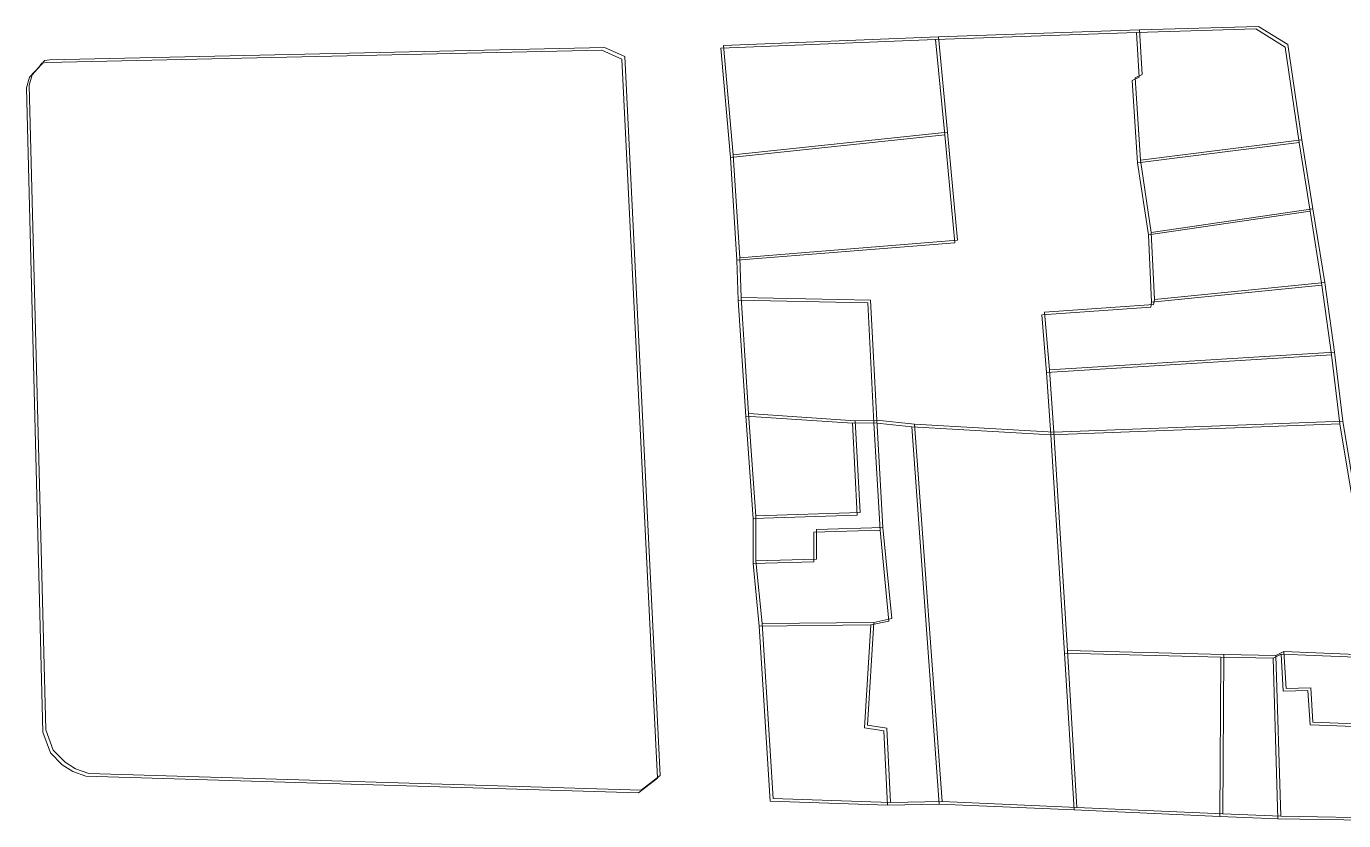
# Model space of a CAD drawing. Header units: millimetres. Extents: x 613231 to 614415, y 1317543 to 1318244.
# Drawn here: x 613596.6 to 613748.9, y 1317966.2 to 1318058 of the extents above; entities that cross this region are included whole.
import ezdxf

# ---------------------------------------------------------------- set-up
doc = ezdxf.new("R2010")
doc.units = ezdxf.units.MM
doc.layers.add('2', color=7, linetype='Continuous')
doc.layers.add('Nivel 2', color=7, linetype='Continuous', lineweight=0)

msp = doc.modelspace()

# ---------------------------------------------------------------- linework, layer by layer
at = {"layer": '2', "color": 1, "lineweight": 0}
for p, q in [((613701.74851, 1318056.50786), (613725.00551, 1318057.31186)), ((613701.74851, 1318056.50786), (613702.81251, 1318045.48686)), ((613725.00551, 1318057.31186), (613725.30851, 1318052.13186)), ((613725.30851, 1318052.13186), (613724.49651, 1318051.77686)), ((613724.49651, 1318051.77686), (613725.10351, 1318042.22886)), ((613702.81251, 1318045.48686), (613678.03151, 1318042.85486)), ((613703.97751, 1318032.99386), (613702.81251, 1318045.48686)), ((613725.10351, 1318042.22886), (613743.79151, 1318044.60886)), ((613743.79151, 1318044.60886), (613745.05951, 1318036.63586)), ((613678.03151, 1318042.85486), (613678.79051, 1318030.97186)), ((613726.37151, 1318033.89986), (613725.10351, 1318042.22886)), ((613745.05951, 1318036.63586), (613726.37151, 1318033.89986)), ((613745.05951, 1318036.63586), (613746.42851, 1318028.10386)), ((613678.79051, 1318030.97186), (613703.97751, 1318032.99386)), ((613726.37151, 1318033.89986), (613726.72551, 1318026.12986)), ((613678.79051, 1318030.97186), (613678.94251, 1318026.34986)), ((613746.42851, 1318028.10386), (613726.72551, 1318026.12986)), ((613747.54451, 1318020.02886), (613746.42851, 1318028.10386)), ((613678.94251, 1318026.34986), (613693.92251, 1318026.03986)), ((613678.94251, 1318026.34986), (613679.80351, 1318012.94286)), ((613693.92251, 1318026.03986), (613694.63051, 1318012.17586)), ((613726.62451, 1318025.57186), (613714.03051, 1318024.66186)), ((613726.72551, 1318026.12986), (613726.62451, 1318025.57186)), ((613714.03051, 1318024.66186), (613714.58751, 1318018.00886)), ((613714.58751, 1318018.00886), (613747.54451, 1318020.02886)), ((613747.54451, 1318020.02886), (613748.50751, 1318012.05486)), ((613714.58751, 1318018.00886), (613715.09451, 1318010.79686)), ((613680.66451, 1318001.10986), (613679.80351, 1318012.94286)), ((613679.80351, 1318012.94286), (613692.14251, 1318012.12586)), ((613694.63051, 1318012.17586), (613692.14251, 1318012.12586)), ((613692.14251, 1318012.12586), (613692.69851, 1318001.51186)), ((613694.63051, 1318012.17586), (613695.33951, 1317999.78386)), ((613698.99751, 1318011.71686), (613694.63051, 1318012.17586)), ((613702.18851, 1317968.09286), (613698.99751, 1318011.71686)), ((613698.99751, 1318011.71686), (613715.09451, 1318010.79686)), ((613715.09451, 1318010.79686), (613748.50751, 1318012.05486)), ((613748.50751, 1318012.05486), (613752.97051, 1317984.98586)), ((613715.09451, 1318010.79686), (613716.66351, 1317985.55686)), ((613680.66451, 1318001.10986), (613680.66351, 1317995.92986)), ((613692.69851, 1318001.51186), (613680.66451, 1318001.10986)), ((613687.67051, 1317996.13086), (613687.67151, 1317999.53286)), ((613687.67151, 1317999.53286), (613695.33951, 1317999.78386)), ((613695.33951, 1317999.78386), (613696.35251, 1317989.27186)), ((613680.66351, 1317995.92986), (613687.67051, 1317996.13086)), ((613680.66351, 1317995.92986), (613681.37251, 1317988.66786)), ((613681.37251, 1317988.66786), (613694.27051, 1317988.81486)), ((613694.27051, 1317988.81486), (613693.55751, 1317976.93186)), ((613696.35251, 1317989.27186), (613694.27051, 1317988.81486)), ((613716.66351, 1317985.55686), (613734.74151, 1317985.09386)), ((613717.77751, 1317967.42686), (613716.66351, 1317985.55686)), ((613734.74151, 1317985.09386), (613734.63651, 1317966.65886)), ((613734.74151, 1317985.09386), (613740.78351, 1317984.98986)), ((613740.78351, 1317984.98986), (613741.69851, 1317985.44686)), ((613740.78351, 1317984.98986), (613741.33851, 1317966.40286)), ((613741.69851, 1317985.44686), (613741.95151, 1317981.18086)), ((613741.69851, 1317985.44686), (613752.97051, 1317984.98586)), ((613741.95151, 1317981.18086), (613744.79451, 1317981.23086)), ((613744.79451, 1317981.23086), (613745.04751, 1317977.26886)), ((613693.55751, 1317976.93186), (613695.79151, 1317976.57586)), ((613745.04751, 1317977.26886), (613754.23851, 1317976.91086)), ((613695.79151, 1317976.57586), (613696.19651, 1317967.99286)), ((613696.19651, 1317967.99286), (613702.18851, 1317968.09286)), ((613702.18851, 1317968.09286), (613717.77751, 1317967.42686)), ((613734.63651, 1317966.65886), (613717.77751, 1317967.42686)), ((613741.33851, 1317966.40286), (613734.63651, 1317966.65886))]:
    msp.add_line(p, q, dxfattribs=at)
for points in [[(613725.00551, 1318057.31186), (613738.76651, 1318057.71286), (613742.16851, 1318055.62986), (613743.79151, 1318044.60886)], [(613678.03151, 1318042.85486), (613676.91651, 1318055.50086), (613701.74851, 1318056.50786)], [(613669.58851, 1317971.10086), (613667.40451, 1317969.42486), (613603.52451, 1317971.32686), (613602.00151, 1317971.88586), (613600.78251, 1317972.64886), (613599.41151, 1317974.01986), (613598.54951, 1317976.40686), (613596.63351, 1318050.90786), (613596.98951, 1318052.12686), (613597.59851, 1318052.78686), (613598.10651, 1318053.34486), (613598.41151, 1318053.75086), (613599.02051, 1318053.85286), (613663.15551, 1318055.25186), (613665.49151, 1318054.23486), (613669.58851, 1317971.10086)], [(613681.37251, 1317988.66786), (613682.63851, 1317968.45486), (613696.19651, 1317967.99286)], [(613754.23851, 1317976.91086), (613755.35451, 1317968.88586), (613754.03351, 1317966.19486), (613741.33851, 1317966.40286)]]:
    msp.add_lwpolyline(points, dxfattribs=at)
at = {"layer": 'Nivel 2', "color": 1, "lineweight": 0}
for p, q in [((613702.07751, 1318056.81286), (613725.33451, 1318057.61686)), ((613725.33451, 1318057.61686), (613725.63751, 1318052.43686)), ((613702.07751, 1318056.81286), (613703.14151, 1318045.79186)), ((613725.63751, 1318052.43686), (613724.82551, 1318052.08186)), ((613724.82551, 1318052.08186), (613725.43251, 1318042.53386)), ((613703.14151, 1318045.79186), (613678.36051, 1318043.15986)), ((613704.30651, 1318033.29886), (613703.14151, 1318045.79186)), ((613725.43251, 1318042.53386), (613744.12051, 1318044.91386)), ((613744.12051, 1318044.91386), (613745.38851, 1318036.94086)), ((613678.36051, 1318043.15986), (613679.11951, 1318031.27686)), ((613726.70051, 1318034.20486), (613725.43251, 1318042.53386)), ((613745.38851, 1318036.94086), (613726.70051, 1318034.20486)), ((613745.38851, 1318036.94086), (613746.75751, 1318028.40886)), ((613679.11951, 1318031.27686), (613704.30651, 1318033.29886)), ((613726.70051, 1318034.20486), (613727.05451, 1318026.43486)), ((613679.11951, 1318031.27686), (613679.27151, 1318026.65486)), ((613746.75751, 1318028.40886), (613727.05451, 1318026.43486)), ((613747.87351, 1318020.33386), (613746.75751, 1318028.40886)), ((613679.27151, 1318026.65486), (613680.13251, 1318013.24786)), ((613679.27151, 1318026.65486), (613694.25151, 1318026.34486)), ((613694.25151, 1318026.34486), (613694.95951, 1318012.48086)), ((613726.95351, 1318025.87686), (613714.35951, 1318024.96686)), ((613727.05451, 1318026.43486), (613726.95351, 1318025.87686)), ((613714.35951, 1318024.96686), (613714.91651, 1318018.31386)), ((613714.91651, 1318018.31386), (613747.87351, 1318020.33386)), ((613747.87351, 1318020.33386), (613748.83651, 1318012.35986)), ((613714.91651, 1318018.31386), (613715.42351, 1318011.10186)), ((613680.13251, 1318013.24786), (613692.47151, 1318012.43086)), ((613680.99351, 1318001.41486), (613680.13251, 1318013.24786)), ((613694.95951, 1318012.48086), (613692.47151, 1318012.43086)), ((613692.47151, 1318012.43086), (613693.02751, 1318001.81686)), ((613699.32651, 1318012.02186), (613694.95951, 1318012.48086)), ((613694.95951, 1318012.48086), (613695.66851, 1318000.08886)), ((613699.32651, 1318012.02186), (613715.42351, 1318011.10186)), ((613702.51751, 1317968.39786), (613699.32651, 1318012.02186)), ((613715.42351, 1318011.10186), (613748.83651, 1318012.35986)), ((613748.83651, 1318012.35986), (613753.29951, 1317985.29086)), ((613715.42351, 1318011.10186), (613716.99251, 1317985.86186)), ((613680.99351, 1318001.41486), (613680.99251, 1317996.23486)), ((613693.02751, 1318001.81686), (613680.99351, 1318001.41486)), ((613687.99951, 1317996.43586), (613688.00051, 1317999.83786)), ((613688.00051, 1317999.83786), (613695.66851, 1318000.08886)), ((613695.66851, 1318000.08886), (613696.68151, 1317989.57686)), ((613680.99251, 1317996.23486), (613687.99951, 1317996.43586)), ((613680.99251, 1317996.23486), (613681.70151, 1317988.97286)), ((613681.70151, 1317988.97286), (613694.59951, 1317989.11986)), ((613694.59951, 1317989.11986), (613693.88651, 1317977.23686)), ((613696.68151, 1317989.57686), (613694.59951, 1317989.11986)), ((613718.10651, 1317967.73186), (613716.99251, 1317985.86186)), ((613716.99251, 1317985.86186), (613735.07051, 1317985.39886)), ((613735.07051, 1317985.39886), (613734.96551, 1317966.96386)), ((613735.07051, 1317985.39886), (613741.11251, 1317985.29486)), ((613741.11251, 1317985.29486), (613742.02751, 1317985.75186)), ((613741.11251, 1317985.29486), (613741.66751, 1317966.70786)), ((613742.02751, 1317985.75186), (613753.29951, 1317985.29086)), ((613742.02751, 1317985.75186), (613742.28051, 1317981.48586)), ((613742.28051, 1317981.48586), (613745.12351, 1317981.53586)), ((613745.12351, 1317981.53586), (613745.37651, 1317977.57386)), ((613693.88651, 1317977.23686), (613696.12051, 1317976.88086)), ((613696.12051, 1317976.88086), (613696.52551, 1317968.29786)), ((613745.37651, 1317977.57386), (613754.56751, 1317977.21586)), ((613696.52551, 1317968.29786), (613702.51751, 1317968.39786)), ((613702.51751, 1317968.39786), (613718.10651, 1317967.73186)), ((613734.96551, 1317966.96386), (613718.10651, 1317967.73186)), ((613741.66751, 1317966.70786), (613734.96551, 1317966.96386))]:
    msp.add_line(p, q, dxfattribs=at)
at = {"layer": 'Nivel 2', "color": 1, "lineweight": 0, "flags": 128}
for points in [[(613725.33451, 1318057.61686), (613739.09551, 1318058.01786), (613742.49751, 1318055.93486), (613744.12051, 1318044.91386)], [(613678.36051, 1318043.15986), (613677.24551, 1318055.80586), (613702.07751, 1318056.81286)], [(613669.91751, 1317971.40586), (613667.73351, 1317969.72986), (613603.85351, 1317971.63186), (613602.33051, 1317972.19086), (613601.11151, 1317972.95386), (613599.74051, 1317974.32486), (613598.87851, 1317976.71186), (613596.96251, 1318051.21286), (613597.31851, 1318052.43186), (613597.92751, 1318053.09186), (613598.43551, 1318053.64986), (613598.74051, 1318054.05586), (613599.34951, 1318054.15786), (613663.48451, 1318055.55686), (613665.82051, 1318054.53986), (613669.91751, 1317971.40586)], [(613681.70151, 1317988.97286), (613682.96751, 1317968.75986), (613696.52551, 1317968.29786)], [(613754.56751, 1317977.21586), (613755.68351, 1317969.19086), (613754.36251, 1317966.49986), (613741.66751, 1317966.70786)]]:
    msp.add_lwpolyline(points, dxfattribs=at)

doc.saveas('drawing.dxf')
